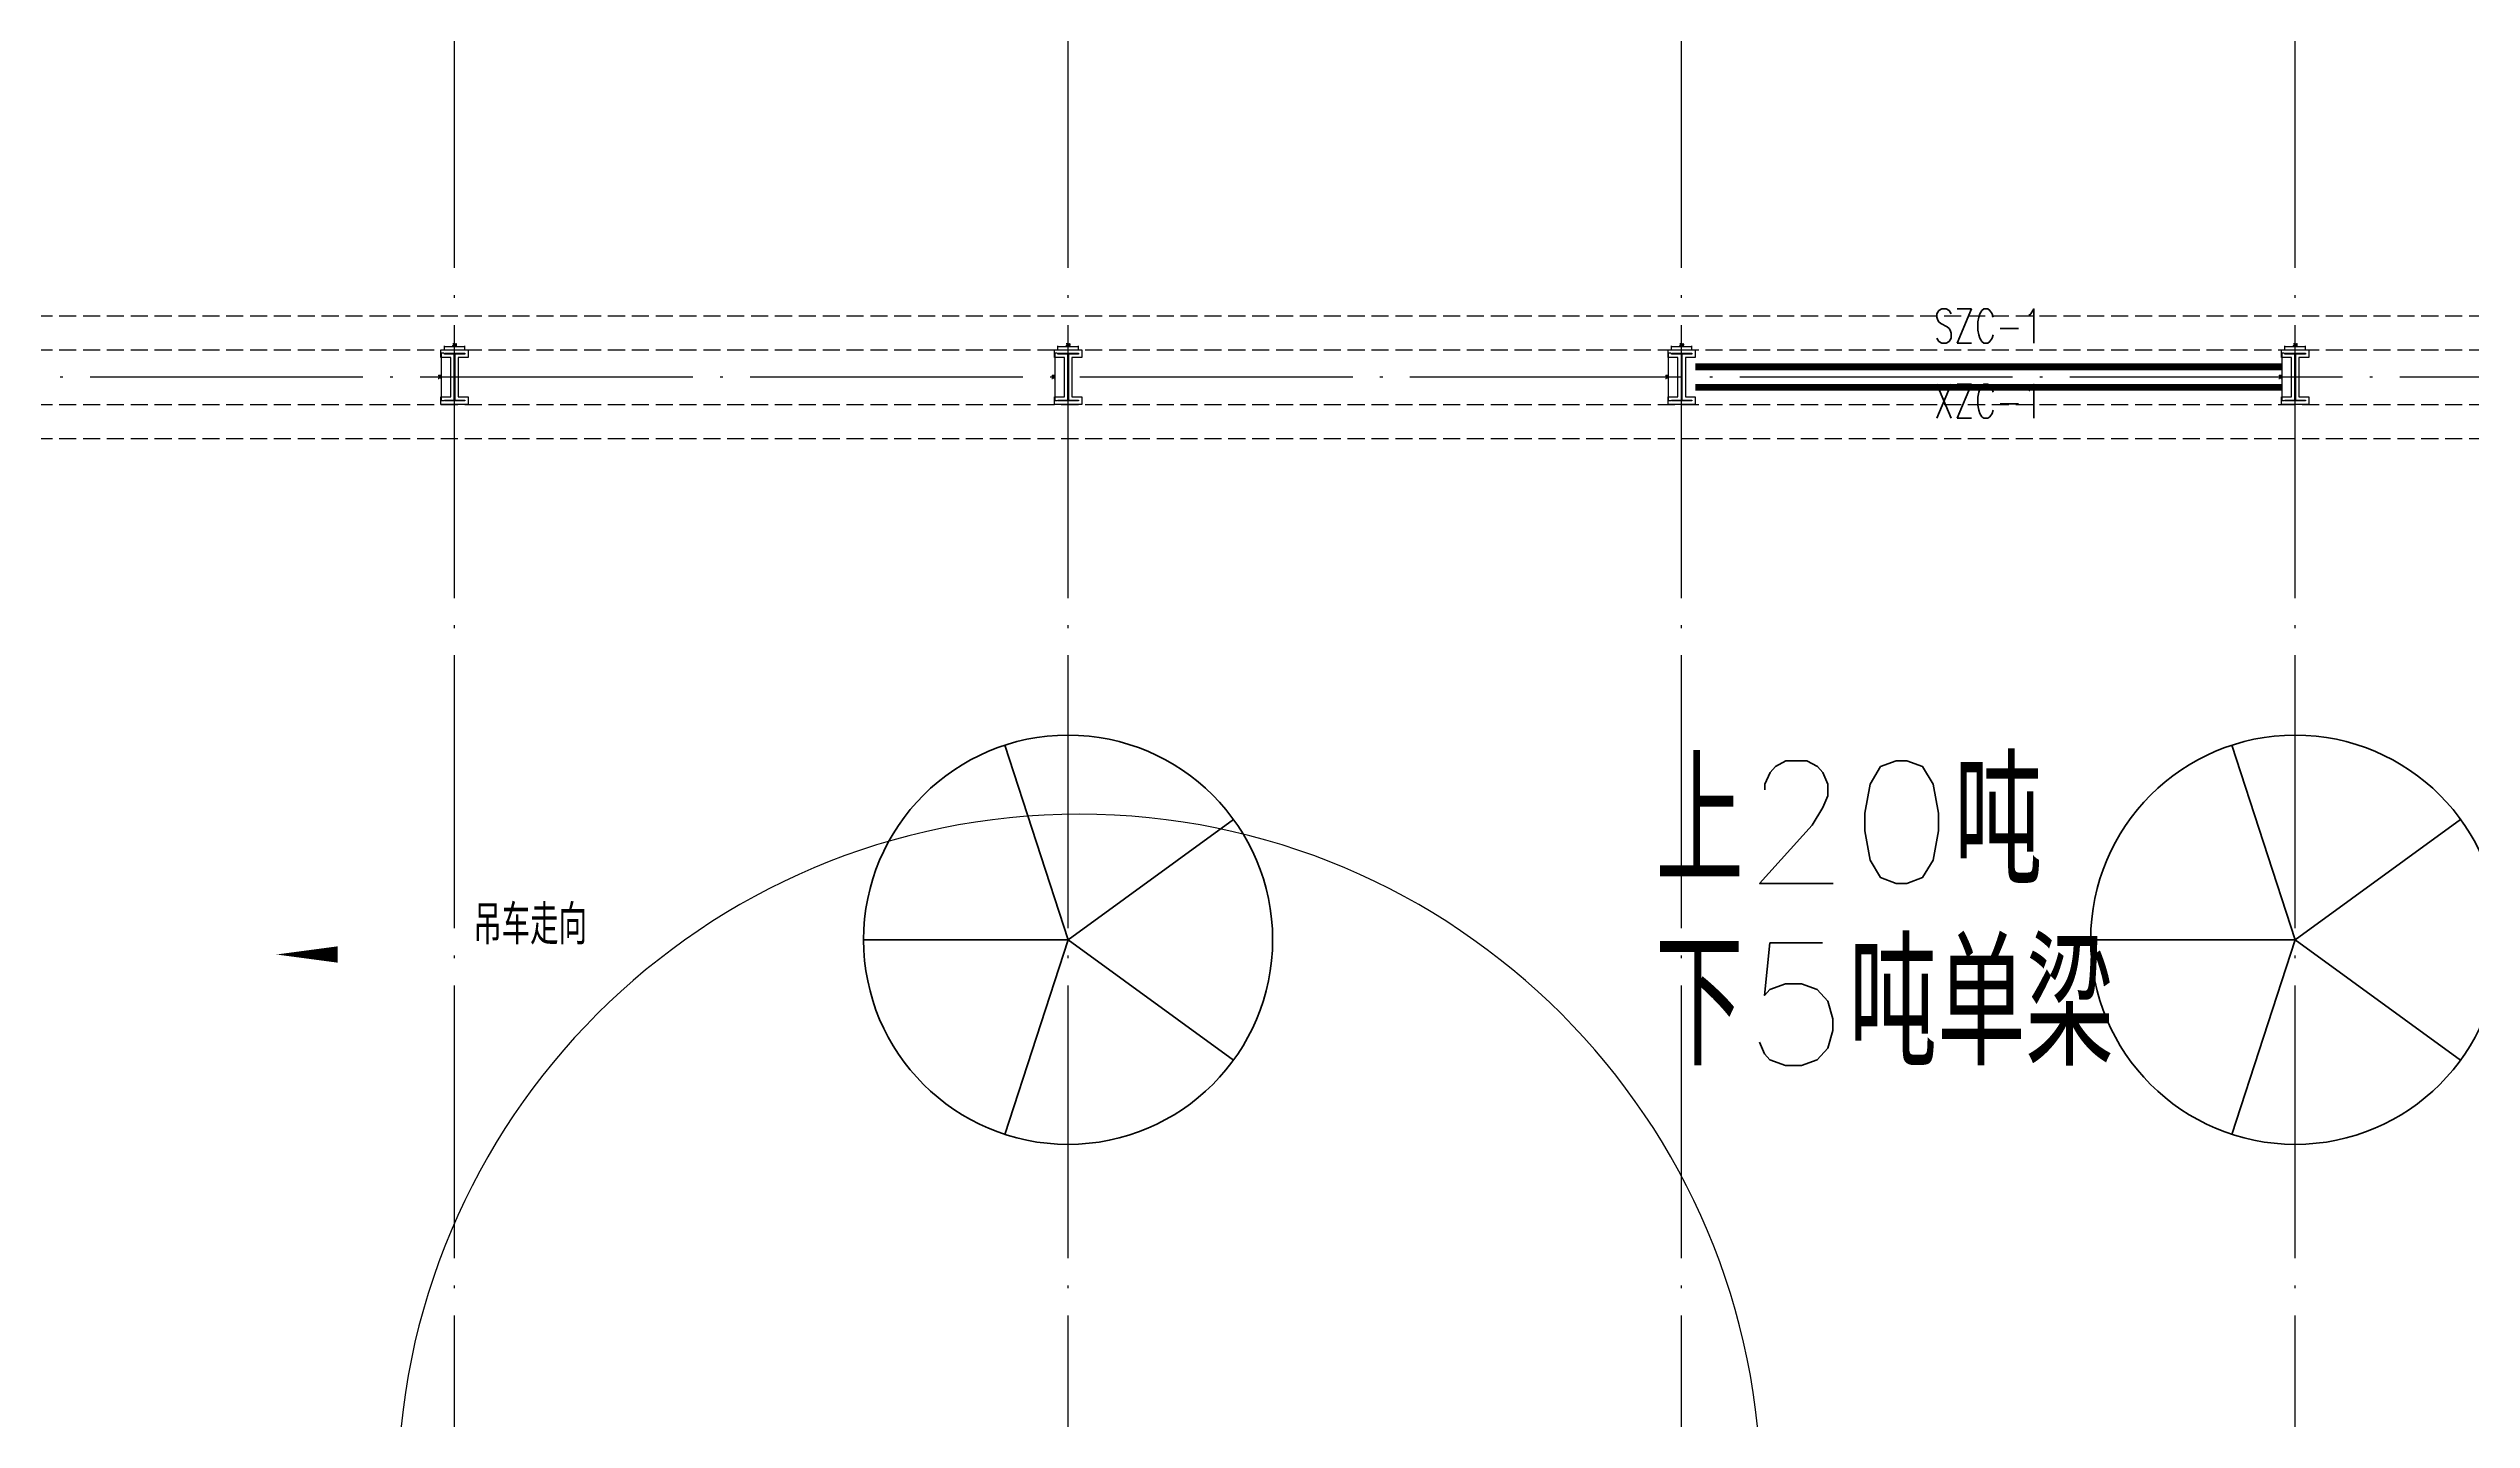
# Model space of a CAD drawing. Extents: x -1313754 to 847533, y 489853 to 941203.
# Drawn here: x -242812 to -207268, y 690785 to 710889 of the extents above; entities that cross this region are included whole.
import ezdxf
from ezdxf.enums import TextEntityAlignment as Align

# ---------------------------------------------------------------- set-up
doc = ezdxf.new("R2010")
doc.units = 0
doc.header["$LTSCALE"] = 1000
doc.header["$MEASUREMENT"] = 0
for name, pattern in [('CENTER', [2, 1.25, -0.25, 0.25, -0.25]), ('DASH', [0.35, 0.25, -0.1]), ('DOTE', [2.42, 2, -0.2, 0.02, -0.2])]:
    doc.linetypes.add(name, pattern=pattern)
doc.layers.get('Defpoints').update_dxf_attribs({"color": 210})
for name, color, linetype in [('A-AXIS-DOTE', 14, 'DOTE'), ('A-AXIS-DP', 126, 'Continuous'), ('A-HATCH-2', 251, 'Continuous'), ('A-LIN-V', 9, 'Continuous'), ('A-WINDOW', 140, 'Continuous'), ('AS-COLN', 6, 'Continuous'), ('AS-WALL', 40, 'Continuous'), ('PUB_TEXT', 7, 'Continuous'), ('SB_ZF消火栓', 10, 'Continuous'), ('建-箭头', 3, 'Continuous')]:
    doc.layers.add(name, color=color, linetype=linetype)
doc.layers.add('THIN', color=7, linetype='Continuous', lineweight=0)
doc.layers.add('柱间支撑', color=6, linetype='CENTER', lineweight=0)
doc.styles.add('_TCH_DIM_T3', font='SIMPLEX', dxfattribs={"width": 0.705882, "bigfont": 'GBCBIG'})
doc.styles.add('A-STANDARD', font='SIMPLEX', dxfattribs={"bigfont": 'GBCBIG'})
doc.styles.add('TSSD_Rein', font='tj-romans1.shx', dxfattribs={"width": 0.7, "bigfont": 'tj-hztxt.shx'})
doc.dimstyles.new('_TCH_ARCH&&10', dxfattribs={"dimtxt": 29.75, "dimasz": 10, "dimexe": 10, "dimexo": 10, "dimgap": 12.625, "dimtad": 1, "dimdec": 0, "dimzin": 0, "dimdsep": 46, "dimtxsty": '_TCH_DIM_T3', "dimblk": 'ARCHTICK', "dimcen": 0.09, "dimclrt": 7, "dimazin": 2, "dimtfac": 1, "dimtdec": 0, "dimtix": 1, "dimtmove": 2, "dimatfit": 3, "dimfxl": 0, "dimtolj": 1, "dimtzin": 0, "dimarcsym": 0})

# ---------------------------------------------------------------- blocks, each defined once
blk = doc.blocks.new('dote')
at = {"layer": 'A-AXIS-DOTE', "ltscale": 2}
for p, q in [((-16117.8, -169748.9), (-16117.8, -75950)), ((-7117.8, -169748.9), (-7117.8, -75950)), ((1882.2, -169748.9), (1882.2, -75950)), ((10882.2, -169748.9), (10882.2, -75950)), ((98696.4, -98750), (-75513.6, -98750))]:
    blk.add_line(p, q, dxfattribs=at)
blk = doc.blocks.new('_ArchTick')
at = {"color": 0, "linetype": 'ByBlock', "const_width": 0.4}
blk.add_lwpolyline([(-0.5, -0.5), (0.5, 0.5)], dxfattribs=at)
blk = doc.blocks.new('*D1765')
at = {"layer": 'A-AXIS-DP', "color": 0, "lineweight": -2}
for p, q in [((-195790, 766880), (-195790, 766929)), ((-195790, 766919), (-195490, 766919)), ((-195490, 766880), (-195490, 766929))]:
    blk.add_line(p, q, dxfattribs=at)
at = {"layer": 'Defpoints', "color": 0}
for p in [(-195790, 766870), (-195490, 766919), (-195490, 766870)]:
    blk.add_point(p, dxfattribs=at)
at = {"layer": 'A-AXIS-DP', "color": 0, "lineweight": -2, "xscale": 10, "yscale": 10, "zscale": 10, "rotation": 180}
blk.add_blockref('_ArchTick', (-195790, 766919), dxfattribs=at)
at = {"layer": 'A-AXIS-DP', "color": 0, "lineweight": -2, "xscale": 10, "yscale": 10, "zscale": 10}
blk.add_blockref('_ArchTick', (-195490, 766919), dxfattribs=at)
at = {"layer": 'A-AXIS-DP', "color": 7, "insert": (-195640, 766946), "char_height": 29.8, "attachment_point": 5, "style": '_TCH_DIM_T3'}
blk.add_mtext('\\A1;300', dxfattribs=at)
blk = doc.blocks.new('*D1766')
at = {"layer": 'A-AXIS-DP', "color": 0, "lineweight": -2}
for p, q in [((-195800, 766820), (-195841, 766820)), ((-195831, 766120), (-195831, 766820)), ((-195800, 766120), (-195841, 766120))]:
    blk.add_line(p, q, dxfattribs=at)
at = {"layer": 'Defpoints', "color": 0}
for p in [(-195831, 766820), (-195790, 766820), (-195790, 766120)]:
    blk.add_point(p, dxfattribs=at)
at = {"layer": 'A-AXIS-DP', "color": 0, "lineweight": -2, "xscale": 10, "yscale": 10, "zscale": 10}
for p, rotation in [((-195831, 766820), 90), ((-195831, 766120), 270)]:
    blk.add_blockref('_ArchTick', p, dxfattribs=dict(at, rotation=rotation))
at = {"layer": 'A-AXIS-DP', "color": 7, "insert": (-195859, 766470), "char_height": 29.8, "attachment_point": 5, "rotation": 90, "style": '_TCH_DIM_T3'}
blk.add_mtext('\\A1;700', dxfattribs=at)
blk = doc.blocks.new('w42343')
at = {"layer": 'A-HATCH-2', "linetype": 'DASH'}
for p, q in [((-263654.2, 706970), (-128354.2, 706970)), ((-263654.2, 706470), (-128354.2, 706470)), ((-263654.2, 705670), (-128354.2, 705670)), ((-263654.2, 705170), (-128354.2, 705170))]:
    blk.add_line(p, q, dxfattribs=at)
blk = doc.blocks.new('w4324324')
at = {"layer": 'A-HATCH-2', "lineweight": 60}
for q in [(-1694760, 686605), (-1697614, 684532), (-1691907, 684532), (-1696524, 681178), (-1692997, 681178)]:
    blk.add_line((-1694760, 683605), q, dxfattribs=at)
blk.add_circle((-1694760, 683605), 3000, dxfattribs=at)
blk = doc.blocks.new('ner546')
at = {"layer": 'A-LIN-V'}
for p in [(614780, 25256), (614780, 7256)]:
    blk.add_blockref('w4324324', p, dxfattribs=at)
blk = doc.blocks.new('23124232432')
at = {"layer": '柱间支撑', "const_width": 100}
for points in [[(-210054, 706220), (-218654, 706220)], [(-210054, 705920), (-218654, 705920)]]:
    blk.add_lwpolyline(points, dxfattribs=at)
at = {"layer": 'THIN', "style": 'TSSD_Rein', "width": 0.7}
for s, p in [('SZC-1', (-214354, 706420)), ('XZC-1', (-214354, 705316))]:
    blk.add_text(s, height=500, dxfattribs=at).set_placement(p, align=Align.BOTTOM_CENTER)
blk = doc.blocks.new('A$C5D961328')
at = {"layer": 'SB_ZF消火栓'}
blk.add_hatch(color=256, dxfattribs=at).paths.add_polyline_path([(0, 40), (700, 40), (700, 240)])
at = {"layer": 'A-LIN-V', "ltscale": 500}
blk.add_circle((350, 40), 10001, dxfattribs=at)
at = {"layer": 'SB_ZF消火栓'}
for p, q in [((700, 240), (0, 240)), ((0, 240), (0, 40)), ((700, 240), (0, 40)), ((0, 40), (700, 40)), ((700, 240), (700, 40))]:
    blk.add_line(p, q, dxfattribs=at)
at = {"layer": 'SB_ZF消火栓', "color": 1}
blk.add_circle((140, 140), 32.5, dxfattribs=at)
blk = doc.blocks.new('234243242332')
at = {"layer": 'SB_ZF消火栓', "xscale": -1, "rotation": 270}
blk.add_blockref('A$C5D961328', (-227730, 689310), dxfattribs=at)
blk = doc.blocks.new('nt66')
at = {"layer": 'A-HATCH-2'}
blk.add_lwpolyline([(-195840, 766870), (-195440, 766870), (-195440, 766758), (-195586, 766758), (-195586, 766182), (-195440, 766182), (-195440, 766070), (-195840, 766070), (-195840, 766182), (-195694, 766182), (-195694, 766758), (-195840, 766758)], close=True, dxfattribs=at)
at = {"layer": 'AS-COLN'}
blk.add_lwpolyline([(-195790, 766820), (-195490, 766820), (-195490, 766808), (-195636, 766808), (-195636, 766132), (-195490, 766132), (-195490, 766120), (-195790, 766120), (-195790, 766132), (-195644, 766132), (-195644, 766808), (-195790, 766808)], close=True, dxfattribs=at)
at = {"layer": 'A-AXIS-DP'}
for p1, p2, distance, picture, middle in [((-195790, 766120), (-195790, 766820), 41.2, '*D1766', (-195858.7, 766470)), ((-195790, 766870), (-195490, 766870), 48.8, '*D1765', (-195640, 766946.2))]:
    dim = blk.add_aligned_dim(p1=p1, p2=p2, distance=distance, dimstyle='_TCH_ARCH&&10', dxfattribs=at)
    dim.commit()
    dim.dimension.update_dxf_attribs({"geometry": picture, "text_midpoint": middle})
blk = doc.blocks.new('33333')
for p in [(-41214, -60400), (-32214, -60400), (-23214, -60400), (-14214, -60400)]:
    blk.add_blockref('nt66', p)

msp = doc.modelspace()

# ---------------------------------------------------------------- linework, layer by layer
at = {"layer": '建-箭头'}
msp.add_lwpolyline([(-232567, 697603.9, 0, 0, 0), (-239467, 697603.9, 0, 240, 0), (-238567, 697603.9, 0, 0, 0)], format="xyseb", dxfattribs=at)

# ---------------------------------------------------------------- block references
at = {"layer": 'A-LIN-V', "rotation": 90.00000000000001}
msp.add_blockref('ner546', (481006.5, 1777800), dxfattribs=at)
at = {"layer": 'A-WINDOW'}
for name in ['33333', 'w42343']:
    msp.add_blockref(name, (0, 0), dxfattribs=at)
at = {"layer": 'AS-WALL'}
msp.add_blockref('dote', (-220736.4, 804820), dxfattribs=at)
at = {"layer": 'SB_ZF消火栓', "linetype": 'Continuous'}
msp.add_blockref('234243242332', (0, 0), dxfattribs=at)
at = {"layer": '柱间支撑'}
msp.add_blockref('23124232432', (0, 0), dxfattribs=at)

# ---------------------------------------------------------------- texts
at = {"color": 2, "style": 'A-STANDARD'}
for s, p in [('上20吨', (-219238.6, 698645.3)), ('下5吨单梁', (-219241.9, 695974.8))]:
    msp.add_text(s, height=1800, dxfattribs=at).set_placement(p)
at = {"layer": 'PUB_TEXT', "style": 'A-STANDARD'}
msp.add_text('吊车走向', height=578.72, dxfattribs=at).set_placement((-236579.3, 697750.8))

doc.saveas('drawing.dxf')
